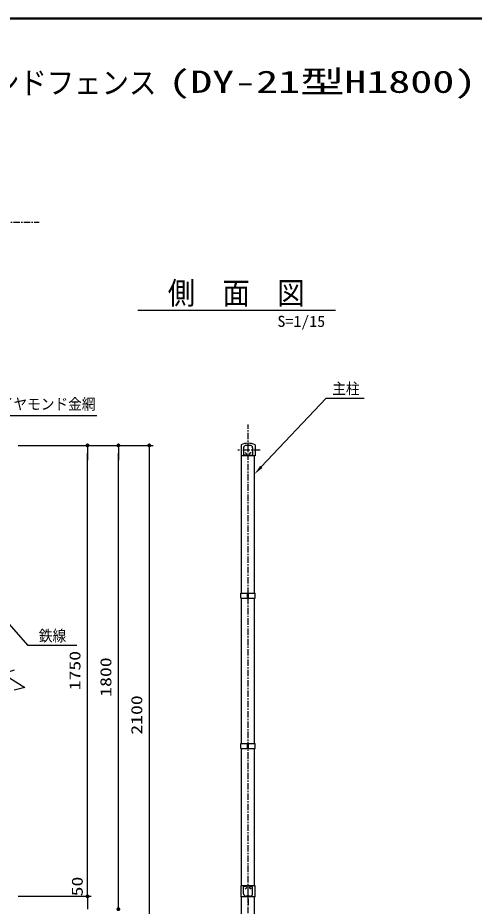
# Model space of a CAD drawing. Units: millimetres, scale not verified. Extents: x -4425 to 4425, y -3150 to 3150.
# Drawn here: x -1030 to 743, y -523 to 2925 of the extents above; entities that cross this region are included whole.
import ezdxf
from ezdxf.enums import TextEntityAlignment as Align

# ---------------------------------------------------------------- set-up
doc = ezdxf.new("R2010")
doc.units = ezdxf.units.MM
doc.header["$LTSCALE"] = 20
doc.header["$PDMODE"] = 32
doc.header["$PDSIZE"] = 10
doc.linetypes.add('USER1', pattern=[2, 1.25, -0.25, 0.25, -0.25])
for name, color, linetype, lineweight in [('0-0_KOUZOU', 7, 'Continuous', 25), ('0-2_SUNPOU', 1, 'Continuous', 25), ('0-4_BUHIN', 7, 'Continuous', 25), ('0-5_BOLT', 3, 'Continuous', 25), ('0-9_WAKU', 7, 'Continuous', 25)]:
    doc.layers.add(name, color=color, linetype=linetype, lineweight=lineweight)
doc.layers.add('0-3_DEFPOINTS', color=7, linetype='Continuous')
doc.styles.add('ＭＳ ゴシック', font='')
doc.styles.get('ＭＳ ゴシック').set_extended_font_data('MS Gothic')

# ---------------------------------------------------------------- blocks, each defined once
blk = doc.blocks.new('M1')
at = {"layer": '0-2_SUNPOU'}
blk.add_line((-5, 0), (-38.58, 0), dxfattribs=at)
for points in [[(0, 0), (-5, 0), (-4.96, 0.63)], [(0, 0), (-4.96, -0.63), (-5, 0)], [(0, 0), (-4.96, 0.63), (-4.84, 1.24)], [(0, 0), (-4.84, -1.24), (-4.96, -0.63)], [(0, 0), (-4.84, 1.24), (-4.65, 1.84)], [(0, 0), (-4.65, -1.84), (-4.84, -1.24)], [(0, 0), (-4.65, 1.84), (-4.38, 2.41)], [(0, 0), (-4.38, -2.41), (-4.65, -1.84)], [(0, 0), (-4.38, 2.41), (-4.05, 2.94)], [(0, 0), (-4.05, -2.94), (-4.38, -2.41)], [(0, 0), (-4.05, 2.94), (-3.64, 3.42)], [(0, 0), (-3.64, -3.42), (-4.05, -2.94)], [(0, 0), (-3.64, 3.42), (-3.19, 3.85)], [(0, 0), (-3.19, -3.85), (-3.64, -3.42)], [(0, 0), (-3.19, 3.85), (-2.68, 4.22)], [(0, 0), (-2.68, -4.22), (-3.19, -3.85)], [(0, 0), (-2.68, 4.22), (-2.13, 4.52)], [(0, 0), (-2.13, -4.52), (-2.68, -4.22)], [(0, 0), (-2.13, 4.52), (-1.55, 4.76)], [(0, 0), (-1.55, -4.76), (-2.13, -4.52)], [(0, 0), (-1.55, 4.76), (-0.94, 4.91)], [(0, 0), (-0.94, -4.91), (-1.55, -4.76)], [(0, 0), (-0.94, 4.91), (-0.31, 4.99)], [(0, 0), (-0.31, -4.99), (-0.94, -4.91)], [(0, 0), (-0.31, 4.99), (0.31, 4.99)], [(0, 0), (0.31, -4.99), (-0.31, -4.99)], [(0, 0), (0.31, 4.99), (0.94, 4.91)], [(0, 0), (0.94, 4.91), (1.55, 4.76)], [(0, 0), (1.55, 4.76), (2.13, 4.52)], [(0, 0), (2.13, 4.52), (2.68, 4.22)], [(0, 0), (2.68, 4.22), (3.19, 3.85)], [(0, 0), (3.19, 3.85), (3.64, 3.42)], [(0, 0), (3.64, 3.42), (4.05, 2.94)], [(0, 0), (4.05, 2.94), (4.38, 2.41)], [(0, 0), (4.38, 2.41), (4.65, 1.84)], [(0, 0), (4.65, 1.84), (4.84, 1.24)], [(0, 0), (4.84, 1.24), (4.96, 0.63)], [(0, 0), (4.96, 0.63), (5, 0)], [(0, 0), (0.94, -4.91), (0.31, -4.99)], [(0, 0), (1.55, -4.76), (0.94, -4.91)], [(0, 0), (2.13, -4.52), (1.55, -4.76)], [(0, 0), (2.68, -4.22), (2.13, -4.52)], [(0, 0), (3.19, -3.85), (2.68, -4.22)], [(0, 0), (3.64, -3.42), (3.19, -3.85)], [(0, 0), (4.05, -2.94), (3.64, -3.42)], [(0, 0), (4.38, -2.41), (4.05, -2.94)], [(0, 0), (4.65, -1.84), (4.38, -2.41)], [(0, 0), (4.84, -1.24), (4.65, -1.84)], [(0, 0), (4.96, -0.63), (4.84, -1.24)], [(0, 0), (5, 0), (4.96, -0.63)]]:
    blk.add_solid(points, dxfattribs=at)

msp = doc.modelspace()

# ---------------------------------------------------------------- linework, layer by layer
at = {"layer": '0-0_KOUZOU', "color": 1, "linetype": 'USER1'}
msp.add_line((-135.32, -870.45), (-135.32, 1345.99), dxfattribs=at)
at = {"layer": '0-0_KOUZOU'}
for p, q in [((-152.82, 1255.56), (-152.82, 1228.82)), ((-127.72, 1265.47), (-142.91, 1265.47)), ((-117.82, 1255.56), (-117.82, 1228.82)), ((-160.72, 692.14), (-160.72, 1225.22)), ((-144.7, 1227.17), (-151.17, 1227.17)), ((-146.81, 1237.81), (-142.27, 1234.35)), ((-123.82, 1237.81), (-128.36, 1234.35)), ((-125.94, 1227.17), (-119.47, 1227.17)), ((-109.92, 692.14), (-109.92, 1225.22)), ((-160.72, 108.8), (-160.72, 672.14)), ((-109.92, 108.8), (-109.92, 672.14)), ((-160.72, -444.28), (-160.72, 88.8)), ((-109.92, -444.28), (-109.92, 88.8)), ((-152.82, -474.63), (-152.82, -447.88)), ((-144.7, -446.23), (-151.17, -446.23)), ((-125.94, -446.23), (-119.47, -446.23)), ((-117.82, -474.63), (-117.82, -447.88)), ((-146.81, -456.87), (-142.27, -453.41)), ((-123.82, -456.87), (-128.36, -453.41)), ((-160.72, -834.53), (-160.72, -486.78)), ((-127.72, -484.53), (-142.91, -484.53)), ((-109.92, -834.53), (-109.92, -486.78))]:
    msp.add_line(p, q, dxfattribs=at)
at = {"layer": '0-0_KOUZOU', "color": 3}
msp.add_lwpolyline([(-1043.17, 393.12), (-1086.57, 378.43), (-1002.03, 326.09), (-1043.17, 315.6)], dxfattribs=at)
at = {"layer": '0-0_KOUZOU'}
for centre, radius, start, end in [((-142.91, 1255.56), 9.91, 90, 180), ((-127.72, 1255.56), 9.91, 0, 90), ((-151.17, 1228.82), 1.65, 180, 270), ((-144.7, 1231.17), 4, 270, 52.68486), ((-125.94, 1231.17), 4, 127.31514, 270), ((-119.47, 1228.82), 1.65, 270, 0), ((-151.17, -447.88), 1.65, 90, 180), ((-144.7, -450.23), 4, 307.31514, 90), ((-125.94, -450.23), 4, 90, 232.68486), ((-119.47, -447.88), 1.65, 0, 90), ((-142.91, -474.63), 9.91, 180, 270), ((-127.72, -474.63), 9.91, 270, 0)]:
    msp.add_arc(centre, radius, start, end, dxfattribs=at)
at = {"layer": '0-2_SUNPOU'}
for p, q in [((-564.03, 1790.3), (203.42, 1790.3)), ((-84.14, 1182.04), (168.38, 1448.96)), ((168.38, 1448.96), (315.89, 1448.96)), ((-1197.62, 1381.16), (-722.95, 1381.16)), ((-1028.17, 1265.47), (-504.13, 1265.47)), ((-1028.17, 1265.47), (-624.13, 1265.47)), ((-1028.17, 1265.47), (-744.13, 1265.47)), ((-759.13, -454.53), (-759.13, 1235.47)), ((-639.13, -504.53), (-639.13, 1235.47)), ((-519.13, 1235.47), (-519.13, -804.53)), ((-1135.61, 653.9), (-992.23, 489.86)), ((-992.23, 489.86), (-799.99, 489.86)), ((-759.13, -454.53), (-759.13, -424.53)), ((-1028.17, -484.53), (-744.13, -484.53)), ((-1028.17, -484.53), (-744.13, -484.53)), ((-759.13, -484.53), (-759.13, -534.53))]:
    msp.add_line(p, q, dxfattribs=at)
msp.add_solid([(-79.6, 1177.75), (-109.92, 1154.8), (-88.68, 1186.34)], dxfattribs=at)
at = {"layer": '0-3_DEFPOINTS'}
for p in [(-759.13, 1265.47), (-639.13, 1265.47)]:
    msp.add_point(p, dxfattribs=at)
at = {"layer": '0-4_BUHIN', "color": 1, "linetype": 'USER1'}
for p, q in [((-3686.63, 2131.44), (-946.2, 2131.44)), ((-88.12, 1246.47), (-174.81, 1246.47)), ((-135.32, -485.26), (-135.32, -446.8))]:
    msp.add_line(p, q, dxfattribs=at)
at = {"layer": '0-4_BUHIN'}
for p, q in [((-162.32, 1267.47), (-162.32, 1225.22)), ((-108.32, 1267.47), (-108.32, 1225.22)), ((-108.32, 1225.22), (-162.32, 1225.22)), ((-162.92, 692.14), (-107.72, 692.14)), ((-162.92, 672.14), (-162.92, 692.14)), ((-137.32, 672.14), (-137.32, 692.14)), ((-135.32, 672.14), (-135.32, 692.14)), ((-133.32, 672.14), (-133.32, 692.14)), ((-107.72, 672.14), (-107.72, 692.14)), ((-162.92, 672.14), (-107.72, 672.14)), ((-162.92, 88.8), (-162.92, 108.8)), ((-162.92, 108.8), (-107.72, 108.8)), ((-137.32, 88.8), (-137.32, 108.8)), ((-135.32, 88.8), (-135.32, 108.8)), ((-133.32, 88.8), (-133.32, 108.8)), ((-107.72, 88.8), (-107.72, 108.8)), ((-162.92, 88.8), (-107.72, 88.8)), ((-162.32, -486.78), (-162.32, -444.28)), ((-108.32, -486.78), (-162.32, -486.78))]:
    msp.add_line(p, q, dxfattribs=at)
msp.add_lwpolyline([(-108.32, -486.78), (-108.32, -444.28), (-162.32, -444.28)], dxfattribs=at)
msp.add_arc((-135.32, 1213.89), 60, 63.25632, 116.74368, dxfattribs=at)
at = {"layer": '0-5_BOLT', "color": 1, "linetype": 'USER1'}
msp.add_line((-135.32, -495.13), (-135.32, -518.93), dxfattribs=at)
at = {"layer": '0-9_WAKU'}
msp.add_line((-4048.16, 2923.1), (4197.84, 2923.1), dxfattribs=at)
msp.add_lwpolyline([(-4050.16, 2925.1), (4199.84, 2925.1), (4199.84, -2924.9), (-4050.16, -2924.9)], close=True, dxfattribs=at)
msp.add_lwpolyline([(-4046.16, -2920.9), (-4046.16, 2921.1), (4195.84, 2921.1)], dxfattribs=at)

# ---------------------------------------------------------------- block references
at = {"layer": '0-2_SUNPOU', "xscale": 1.5, "yscale": 1.5}
for p, rotation in [((-759.13, 1265.47), 90), ((-639.13, 1265.47), 90), ((-519.13, 1265.47), 90), ((-759.13, -484.53), 270), ((-759.13, -484.53), 270), ((-639.13, -534.53), 270)]:
    msp.add_blockref('M1', p, dxfattribs=dict(at, rotation=rotation))

# ---------------------------------------------------------------- texts
at = {"layer": '0-2_SUNPOU', "color": 7, "style": 'ＭＳ ゴシック'}
for s, height, width, p in [('ダイヤモンドフェンス', 86.66, 0.9, (-1555.21, 2603.67)), ('(DY-21型H1800)', 86.59, 1.45, (-445.46, 2607.67)), ('側\u3000面\u3000図', 86.66, 0.9, (-447.31, 1787.4))]:
    msp.add_text(s, height=height, dxfattribs=dict(at, width=width)).set_placement(p, align=Align.BOTTOM_LEFT)
at = {"layer": '0-2_SUNPOU', "color": 3, "style": 'ＭＳ ゴシック'}
for s, width, p in [('S=1/15', 1.05, (-21.48, 1712.34)), ('主柱', 0.9, (191.46, 1451.13)), ('ダイヤモンド金網', 0.9, (-1152.66, 1391.33)), ('鉄線', 0.9, (-947.69, 492.03))]:
    msp.add_text(s, height=43.26, dxfattribs=dict(at, width=width)).set_placement(p, align=Align.BOTTOM_LEFT)
at = {"layer": '0-2_SUNPOU', "color": 3, "style": 'ＭＳ ゴシック', "width": 1.3}
for s, p in [('1750', (-773.3, 314.88)), ('1800', (-653.3, 289.88)), ('2100', (-533.3, 142.61)), ('50', (-764.27, -484.66))]:
    msp.add_text(s, height=43.26, rotation=90, dxfattribs=at).set_placement(p, align=Align.BOTTOM_LEFT)

doc.saveas('drawing.dxf')
